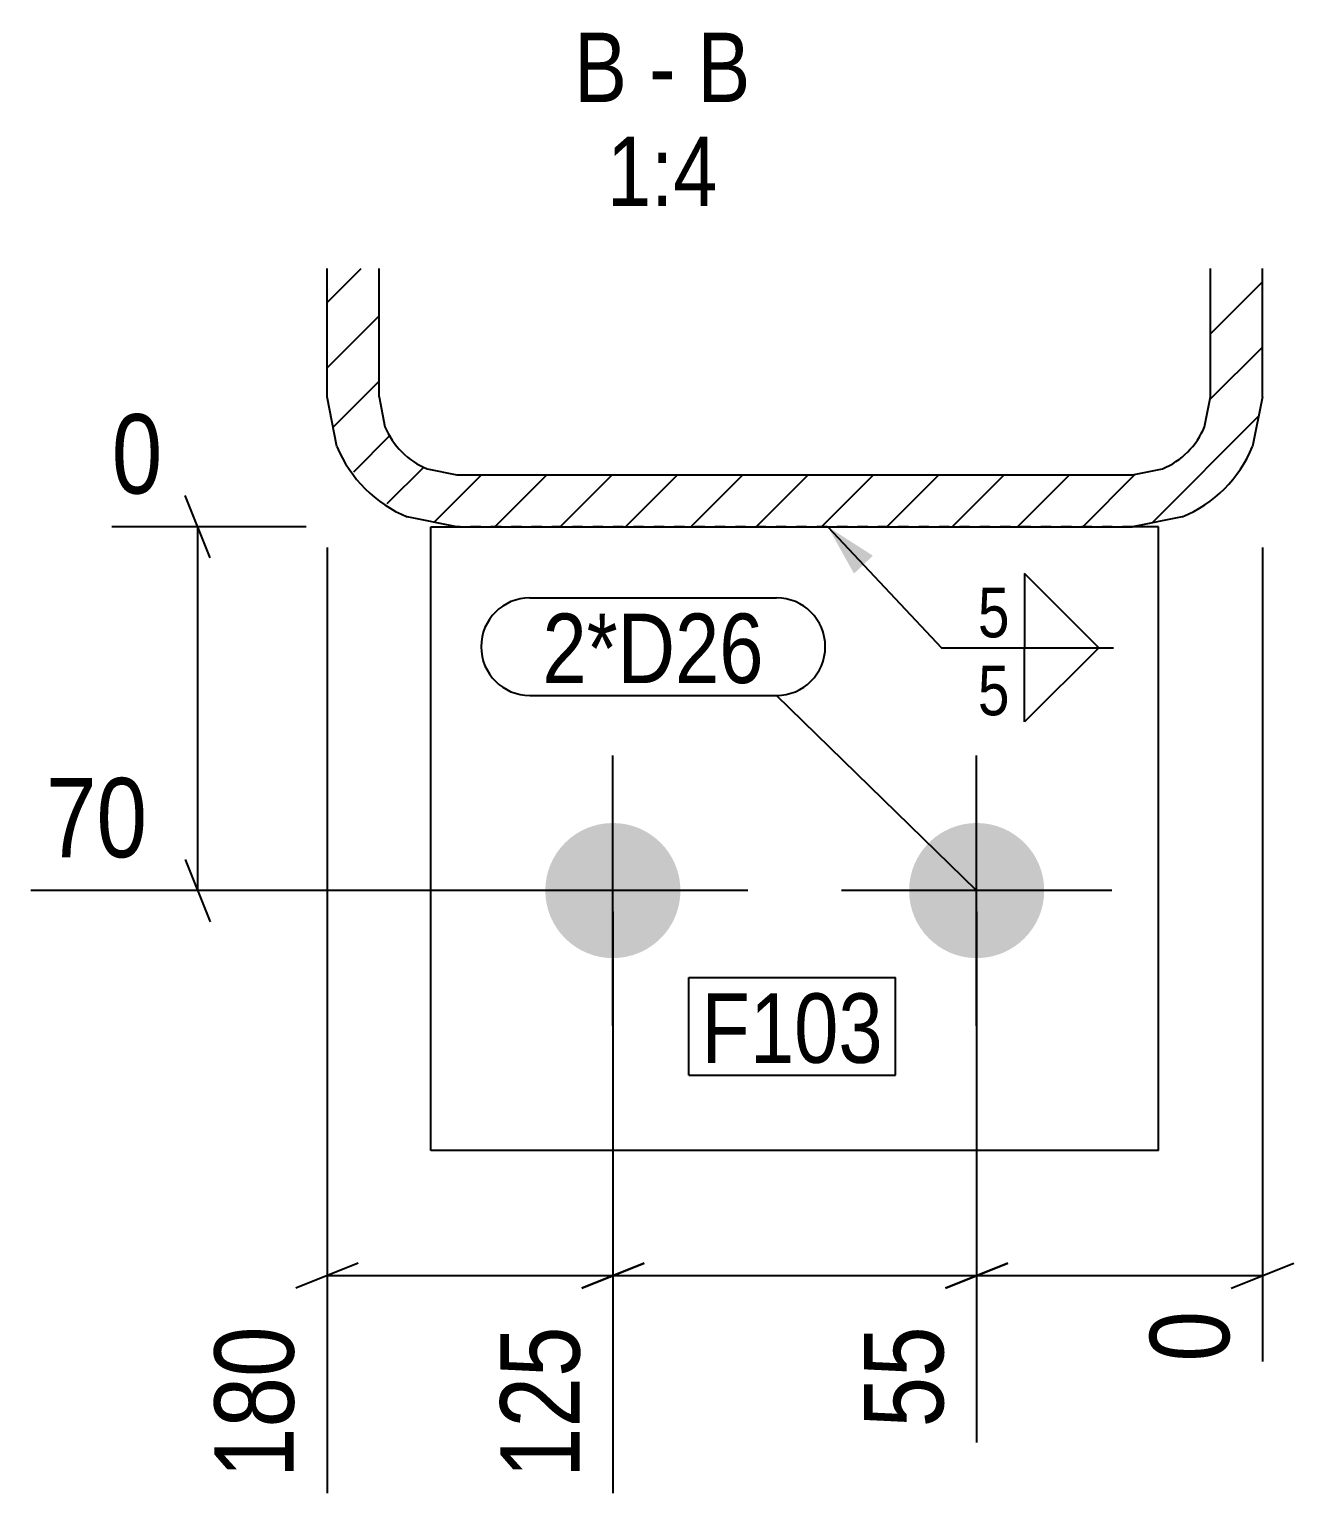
# Model space of a CAD drawing. Header units: millimetres. Extents: x 26 to 49553, y 9 to 1572.
# Drawn here: x 14670.5 to 14913.8, y 9.3 to 291.3 of the extents above; entities that cross this region are included whole.
import ezdxf

# ---------------------------------------------------------------- set-up
doc = ezdxf.new("R2010")
doc.units = ezdxf.units.MM
doc.linetypes.add('DXK_LINE_DOT2', pattern=[3.9198, 1.9599, -1.9599])
for name, color, linetype in [('MÅLSÆTNING', 7, 'Continuous'), ('STÅL', 7, 'Continuous'), ('TEKST', 7, 'Continuous')]:
    doc.layers.add(name, color=color, linetype=linetype)
doc.styles.add('Arial Narrow', font='ARIALN.TTF', dxfattribs={"height": 0.2})

msp = doc.modelspace()

# ---------------------------------------------------------------- hatches: boundary and pattern name
at = {"layer": 'STÅL', "linetype": 'Continuous'}
h = msp.add_hatch(dxfattribs=at)
h.set_pattern_fill('', scale=2.8, style=0, pattern_type=0)
h.set_pattern_definition([(45, (14897.784, 245.283), (-6.2862, 6.2862), [])])
h.paths.add_polyline_path([(14907.78, 245.28), (14897.78, 245.28), (14897.78, 220.56), (14896.64, 214.82), (14893.39, 209.96), (14888.52, 206.7), (14882.78, 205.56), (14752.78, 205.56), (14747.04, 206.7), (14742.18, 209.96), (14738.93, 214.82), (14737.78, 220.56), (14737.78, 245.28), (14727.78, 245.28), (14727.78, 220.56), (14729.69, 211), (14735.11, 202.88), (14743.22, 197.47), (14752.78, 195.56), (14882.78, 195.56), (14892.35, 197.47), (14900.46, 202.88), (14905.88, 211), (14907.78, 220.56)])
for points in [[(14769.78, 125.56, -1), (14795.78, 125.56, -1)], [(14839.78, 125.56, -1), (14865.78, 125.56, -1)]]:
    msp.add_hatch(color=96, dxfattribs=at).paths.add_polyline_path(points)
at = {"layer": 'TEKST', "linetype": 'Continuous'}
msp.add_hatch(color=3, dxfattribs=at).paths.add_polyline_path([(14829.18, 186.56), (14824.15, 195.56), (14832.82, 189.99)])

# ---------------------------------------------------------------- linework, layer by layer
at = {"layer": 'MÅLSÆTNING', "color": 7, "linetype": 'Continuous'}
for p, q in [((14705.3, 189.56), (14700.5, 201.56)), ((14723.78, 195.56), (14686.35, 195.56)), ((14702.9, 125.56), (14702.9, 195.56)), ((14727.78, 191.56), (14727.78, 9.6)), ((14907.78, 191.56), (14907.78, 34.93)), ((14700.5, 131.56), (14705.3, 119.56)), ((14778.78, 125.56), (14670.77, 125.56)), ((14782.78, 121.56), (14782.78, 9.6)), ((14782.78, 121.56), (14782.78, 9.6)), ((14852.78, 121.56), (14852.78, 19.35)), ((14852.78, 121.56), (14852.78, 19.35)), ((14733.78, 53.88), (14721.78, 49.08)), ((14788.78, 53.88), (14776.78, 49.08)), ((14776.78, 49.08), (14788.78, 53.88)), ((14858.78, 53.88), (14846.78, 49.08)), ((14846.78, 49.08), (14858.78, 53.88)), ((14901.78, 49.08), (14913.78, 53.88)), ((14727.78, 51.48), (14782.78, 51.48)), ((14782.78, 51.48), (14852.78, 51.48)), ((14852.78, 51.48), (14907.78, 51.48))]:
    msp.add_line(p, q, dxfattribs=at)
at = {"layer": 'STÅL', "color": 2, "linetype": 'Continuous'}
for p, q in [((14727.78, 220.56), (14727.78, 245.28)), ((14737.78, 220.56), (14737.78, 245.28)), ((14897.78, 220.56), (14897.78, 245.28)), ((14907.78, 220.56), (14907.78, 245.28)), ((14729.69, 211), (14727.78, 220.56)), ((14737.78, 220.56), (14738.93, 214.82)), ((14896.64, 214.82), (14897.78, 220.56)), ((14907.78, 220.56), (14905.88, 211)), ((14747.04, 206.7), (14752.78, 205.56)), ((14882.78, 205.56), (14888.52, 206.7)), ((14752.78, 205.56), (14882.78, 205.56)), ((14752.78, 195.56), (14743.22, 197.47)), ((14892.35, 197.47), (14882.78, 195.56)), ((14747.78, 75.56), (14747.78, 195.56)), ((14747.78, 195.56), (14752.78, 195.56)), ((14752.78, 195.56), (14882.78, 195.56)), ((14887.78, 195.56), (14882.78, 195.56)), ((14887.78, 75.56), (14887.78, 195.56)), ((14887.78, 75.56), (14747.78, 75.56))]:
    msp.add_line(p, q, dxfattribs=at)
at = {"layer": 'STÅL', "color": 7, "linetype": 'DXK_LINE_DOT2'}
msp.add_line((14882.78, 195.56), (14752.78, 195.56), dxfattribs=at)
at = {"layer": 'STÅL', "color": 96, "linetype": 'Continuous'}
for p, q in [((14782.78, 99.56), (14782.78, 151.56)), ((14852.78, 99.56), (14852.78, 151.56)), ((14808.78, 125.56), (14756.78, 125.56)), ((14878.78, 125.56), (14826.78, 125.56))]:
    msp.add_line(p, q, dxfattribs=at)
at = {"layer": 'STÅL', "color": 2, "linetype": 'Continuous'}
for centre, radius, start, end in [((14752.78, 220.56), 15, 202.5, 247.5), ((14882.78, 220.56), 15, 292.5, 337.5), ((14752.78, 220.56), 25, 202.5, 247.5), ((14882.78, 220.56), 25, 292.5, 337.5)]:
    msp.add_arc(centre, radius, start, end, dxfattribs=at)
at = {"layer": 'TEKST', "color": 3, "linetype": 'Continuous'}
for p, q in [((14824.15, 195.56), (14846.02, 172.29)), ((14876.26, 172.29), (14861.97, 186.57)), ((14861.97, 186.57), (14861.97, 172.29)), ((14861.97, 172.29), (14876.26, 172.29)), ((14861.97, 172.29), (14876.26, 172.29)), ((14876.26, 172.29), (14861.97, 158)), ((14861.97, 158), (14861.97, 172.29))]:
    msp.add_line(p, q, dxfattribs=at)
at = {"layer": 'TEKST', "color": 7, "linetype": 'Continuous'}
for p, q in [((14766.83, 181.89), (14814.25, 181.89)), ((14766.83, 163.09), (14814.25, 163.09)), ((14852.78, 125.56), (14814.25, 163.09)), ((14797.4, 108.81), (14837.16, 108.81)), ((14797.4, 90.01), (14797.4, 108.81)), ((14837.16, 90.01), (14837.16, 108.81)), ((14797.4, 90.01), (14837.16, 90.01))]:
    msp.add_line(p, q, dxfattribs=at)
for centre, start, end in [((14766.83, 172.49), 90, 270), ((14814.25, 172.49), 270, 90)]:
    msp.add_arc(centre, 9.4, start, end, dxfattribs=at)

# ---------------------------------------------------------------- wipeouts: each hides what was drawn before it
at = {"color": 0, "linetype": 'Continuous'}
for points, layer in [([(14696.39, 128.76), (14696.39, 151.16), (14670.49, 151.16), (14670.49, 128.76)], 'MÅLSÆTNING'), ([(14724.58, 44.96), (14702.18, 44.96), (14702.18, 9.31), (14724.58, 9.31)], 'MÅLSÆTNING'), ([(14779.58, 44.96), (14757.18, 44.96), (14757.18, 9.31), (14779.58, 9.31)], 'MÅLSÆTNING'), ([(14849.58, 44.96), (14827.18, 44.96), (14827.18, 19.06), (14849.58, 19.06)], 'MÅLSÆTNING'), ([(14785.53, 277.28), (14785.53, 291.28), (14775.3, 291.28), (14775.3, 277.28)], 'TEKST'), ([(14794.83, 277.28), (14794.83, 291.28), (14789.73, 291.28), (14789.73, 277.28)], 'TEKST'), ([(14809.26, 277.28), (14809.26, 291.28), (14799.03, 291.28), (14799.03, 277.28)], 'TEKST'), ([(14802.94, 257.28), (14802.94, 271.28), (14781.62, 271.28), (14781.62, 257.28)], 'TEKST')]:
    msp.add_wipeout(points, dxfattribs=at).dxf.layer = layer
at = {"color": 0}
for points in [[(14859.92, 173.49), (14859.92, 185.09), (14852.22, 185.09), (14852.22, 173.49)], [(14811.85, 165.49), (14811.85, 179.49), (14769.23, 179.49), (14769.23, 165.49)], [(14834.76, 92.41), (14834.76, 106.41), (14799.8, 106.41), (14799.8, 92.41)]]:
    msp.add_wipeout(points, dxfattribs=at).dxf.layer = 'TEKST'

# ---------------------------------------------------------------- next in the draw order: linework, layer by layer
at = {"layer": 'TEKST', "color": 3, "linetype": 'Continuous'}
msp.add_line((14846.02, 172.29), (14879.12, 172.29), dxfattribs=at)

# ---------------------------------------------------------------- next in the draw order: texts
at = {"layer": 'MÅLSÆTNING', "color": 3, "linetype": 'Continuous', "style": 'Arial Narrow'}
msp.add_text('70', height=15.271, dxfattribs=at).set_placement((14673.69, 131.96))
for s, p in [('180', (14721.38, 12.51)), ('125', (14776.38, 12.51)), ('55', (14846.38, 22.26))]:
    msp.add_text(s, height=15.271, rotation=90.0002, dxfattribs=at).set_placement(p)
at = {"layer": 'TEKST', "color": 3, "linetype": 'Continuous', "style": 'Arial Narrow'}
for s, height, p in [('B', 13.36, (14775.3, 277.28)), ('B', 13.36, (14799.03, 277.28)), ('-', 13.36, (14789.73, 277.28)), ('1:4', 13.362, (14781.62, 257.28))]:
    msp.add_text(s, height=height, dxfattribs=at).set_placement(p)
at = {"layer": 'TEKST', "color": 3, "style": 'Arial Narrow'}
msp.add_text('5', height=9.54, dxfattribs=at).set_placement((14853.02, 174.29))

# ---------------------------------------------------------------- next in the draw order: wipeouts: each hides what was drawn before it
at = {"color": 0, "linetype": 'Continuous'}
for points, layer in [([(14699.3, 198.76), (14699.3, 221.16), (14683.15, 221.16), (14683.15, 198.76)], 'MÅLSÆTNING'), ([(14904.58, 47.88), (14882.18, 47.88), (14882.18, 31.73), (14904.58, 31.73)], 'MÅLSÆTNING'), ([(14859.92, 158.49), (14859.92, 170.09), (14852.22, 170.09), (14852.22, 158.49)], 'TEKST')]:
    msp.add_wipeout(points, dxfattribs=at).dxf.layer = layer
at = {"color": 0}
for points in [[(14811.85, 165.49), (14811.85, 179.49), (14769.23, 179.49), (14769.23, 165.49)], [(14834.76, 92.41), (14834.76, 106.41), (14799.8, 106.41), (14799.8, 92.41)]]:
    msp.add_wipeout(points, dxfattribs=at).dxf.layer = 'TEKST'

# ---------------------------------------------------------------- next in the draw order: texts
at = {"layer": 'MÅLSÆTNING', "color": 3, "linetype": 'Continuous', "style": 'Arial Narrow'}
msp.add_text('0', height=15.27, dxfattribs=at).set_placement((14686.35, 201.96))
msp.add_text('0', height=15.27, rotation=90.0002, dxfattribs=at).set_placement((14901.38, 34.93))
at = {"layer": 'TEKST', "color": 3, "style": 'Arial Narrow'}
for s, p in [('2*D26', (14769.23, 165.49)), ('F103', (14799.8, 92.41))]:
    msp.add_text(s, height=13.362, dxfattribs=at).set_placement(p)
at = {"layer": 'TEKST', "color": 3, "linetype": 'Continuous', "style": 'Arial Narrow'}
msp.add_text('5', height=9.54, dxfattribs=at).set_placement((14853.02, 159.29))

doc.saveas('drawing.dxf')
